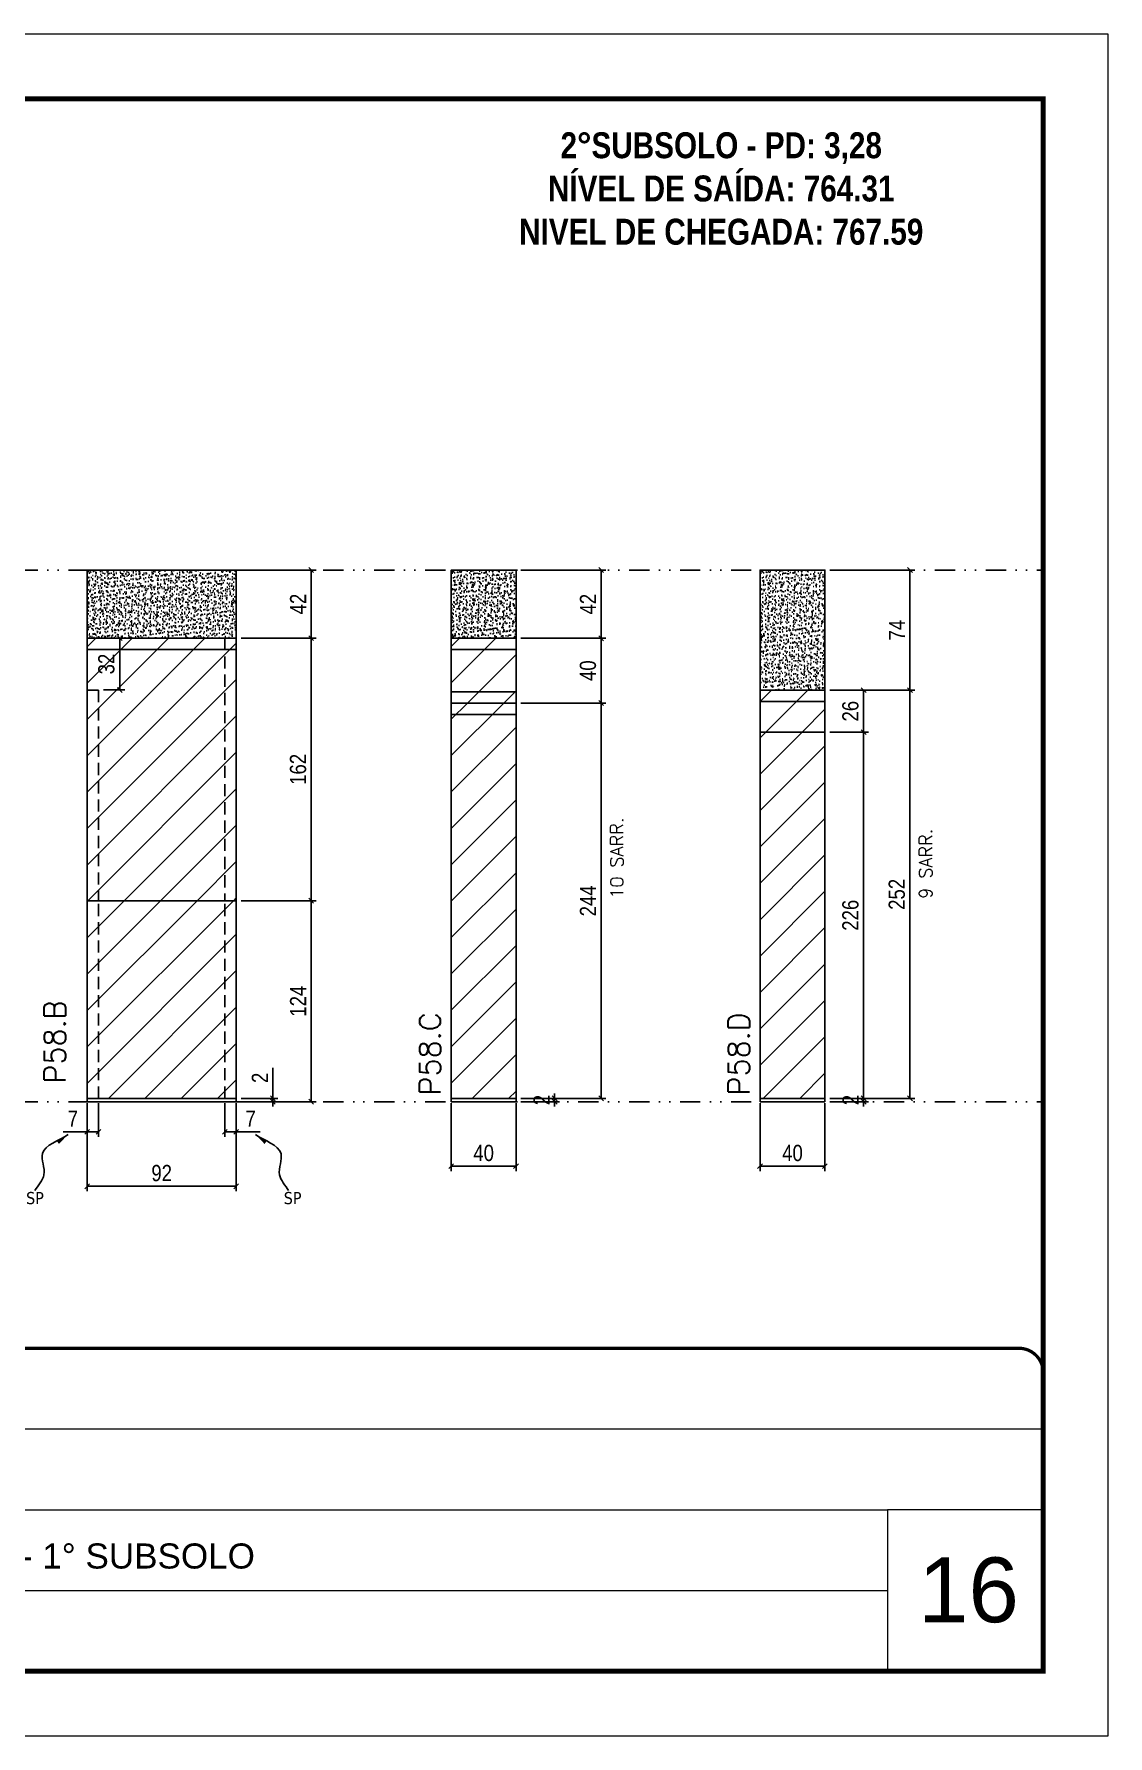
# Model space of a CAD drawing. Extents: x 1945 to 10875, y -3405 to 3369.
# Drawn here: x 7536 to 8199, y -2256 to -1206 of the extents above; entities that cross this region are included whole.
import ezdxf

# ---------------------------------------------------------------- set-up
doc = ezdxf.new("R2010")
doc.units = 0
for name, pattern in [('CONTINUO', [0]), ('DASHED', [0.75, 0.5, -0.25]), ('DIVIDE2', [0.625, 0.25, -0.125, 0, -0.125, 0, -0.125]), ('HIDDEN', [0.375, 0.25, -0.125])]:
    doc.linetypes.add(name, pattern=pattern)
for name, color, linetype, lineweight in [('CARIMBO', 255, 'Continuous', 9), ('Folhas', 255, 'Continuous', 9), ('Hachura', 251, 'Continuous', 9), ('SARRAFO DE PRESSAO', 251, 'DASHED', 9), ('Texto Seção', 7, 'Continuous', 15)]:
    doc.layers.add(name, color=color, linetype=linetype, lineweight=lineweight)
for name, color, linetype in [('COTA', 241, 'Continuous'), ('FUNDOS', 1, 'Continuous'), ('NOMENCLATURA', 7, 'Continuous'), ('Nível', 160, 'Continuous'), ('Painéis', 200, 'Continuous'), ('SARR_2.2x7', 40, 'Continuous'), ('Sarrafo de Pressão', 42, 'HIDDEN'), ('texto', 7, 'Continuous')]:
    doc.layers.add(name, color=color, linetype=linetype)
doc.styles.add('ARIAL', font='arial.ttf')
doc.styles.add('COTA TECNICA', font='techl___.ttf', dxfattribs={"height": 10})
doc.styles.add('COTA TECNICA-50', font='techl___.ttf', dxfattribs={"height": 10})
doc.styles.add('REGUA-120', font='ROMANS.shx', dxfattribs={"height": 15})
doc.styles.add('ROMANC', font='techb___.ttf', dxfattribs={"height": 2.5})
doc.styles.add('ROMANS', font='romans.shx')
doc.styles.get("Standard").update_dxf_attribs({"font": 'arial.ttf'})
doc.dimstyles.new('COTA PAINEL-50', dxfattribs={"dimtxt": 10, "dimasz": 3, "dimexe": 3, "dimexo": 3, "dimgap": 3, "dimtad": 1, "dimdec": 1, "dimzin": 12, "dimdsep": 46, "dimtxsty": 'COTA TECNICA-50', "dimblk1": 'OBLIQUE', "dimblk2": 'OBLIQUE', "dimsah": 1, "dimcen": 0.9, "dimclrd": 4, "dimclre": 4, "dimclrt": 240, "dimadec": 1, "dimazin": 3, "dimtfac": 1, "dimtdec": 1, "dimtmove": 0, "dimatfit": 3, "dimfxl": 1, "dimtolj": 1, "dimtzin": 12, "dimarcsym": 0})
doc.dimstyles.new('PAINEL', dxfattribs={"dimtxt": 10, "dimasz": 3, "dimexe": 3, "dimexo": 3, "dimgap": 3, "dimtad": 1, "dimdec": 1, "dimzin": 12, "dimdsep": 46, "dimtxsty": 'COTA TECNICA', "dimblk1": 'OBLIQUE', "dimblk2": 'OBLIQUE', "dimsah": 1, "dimcen": 0.9, "dimclrd": 4, "dimclre": 4, "dimclrt": 240, "dimadec": 1, "dimazin": 3, "dimtfac": 1, "dimtdec": 1, "dimtmove": 0, "dimatfit": 3, "dimfxl": 1, "dimtolj": 1, "dimtzin": 12, "dimarcsym": 0})
doc.dimstyles.get("Standard").update_dxf_attribs({"dimtxt": 0.18, "dimasz": 0.18, "dimexe": 0.18, "dimexo": 0.0625, "dimgap": 0.09, "dimtad": 0, "dimtih": 1, "dimtoh": 1, "dimdec": 4, "dimzin": 0, "dimdsep": 46, "dimtxsty": 'Standard', "dimcen": 0.09, "dimadec": 0, "dimazin": 0, "dimtfac": 1, "dimtdec": 4, "dimtofl": 0, "dimtmove": 0, "dimatfit": 3, "dimfxl": 1, "dimtolj": 1, "dimtzin": 0, "dimarcsym": 0})
pattern_1 = [(45, (-127075.793, -33000.405), (-11.2253202, 11.2253202), [])]

# ---------------------------------------------------------------- blocks, each defined once
blk = doc.blocks.new('9999999999')
at = {"color": 30, "linetype": 'CONTINUO'}
for p, q in [((98564.6, 34379.6), (99584, 34379.6)), ((98564.6, 34329.8), (99488, 34329.8)), ((99584, 34329.8), (99488, 34329.8)), ((99488, 34329.8), (99488, 34230.2)), ((98564.6, 34280), (99488, 34280))]:
    blk.add_line(p, q, dxfattribs=at)
at = {"color": 30, "linetype": 'CONTINUO', "const_width": 2}
blk.add_lwpolyline([(99584, 34230.2), (99584, 34414.4, 0.414214), (99569, 34429.4), (98229, 34429.4, 0.414214), (98214, 34414.4), (98214, 34245.2, 0.414214), (98229, 34230.2), (99584, 34230.2)], format="xyb", dxfattribs=at)
at = {"layer": 'Folhas'}
blk.add_lwpolyline([(98139, 34190.2), (99624, 34190.2), (99624, 35240.2), (98139, 35240.2)], close=True, dxfattribs=at)
at = {"layer": 'Folhas', "color": 30, "const_width": 3}
blk.add_lwpolyline([(98214, 34230.2), (99584, 34230.2), (99584, 35200.2), (98214, 35200.2)], close=True, dxfattribs=at)
at = {"color": 7, "linetype": 'Continuous', "ltscale": 5, "style": 'ARIAL'}
blk.add_text('TRECHO II - 1° SUBSOLO', height=15.483, dxfattribs=at).set_placement((98837.7, 34293.5))
blk = doc.blocks.new('_Oblique')
at = {"color": 0, "linetype": 'ByBlock', "lineweight": -2}
blk.add_line((-0.5, -0.5), (0.5, 0.5), dxfattribs=at)
blk = doc.blocks.new('*D123')
at = {"layer": 'COTA', "color": 4, "lineweight": -2, "transparency": 16777216}
for p, q in [((8027, -1610.7), (8079.5, -1610.7)), ((8076.5, -1862.6), (8076.5, -1610.7)), ((8027, -1862.6), (8079.5, -1862.6))]:
    blk.add_line(p, q, dxfattribs=at)
at = {"layer": 'Defpoints', "color": 0, "transparency": 16777216}
for p in [(8024, -1610.7), (8076.5, -1610.7), (8024, -1862.6)]:
    blk.add_point(p, dxfattribs=at)
at = {"layer": 'COTA', "color": 4, "lineweight": -2, "transparency": 16777216, "xscale": 3, "yscale": 3, "zscale": 3}
for p, rotation in [((8076.5, -1610.7), 90), ((8076.5, -1862.6), 270)]:
    blk.add_blockref('_Oblique', p, dxfattribs=dict(at, rotation=rotation))
at = {"layer": 'COTA', "color": 240, "transparency": 16777216, "insert": (8068.4, -1736.7), "char_height": 10, "attachment_point": 5, "rotation": 90, "style": 'COTA TECNICA'}
blk.add_mtext('\\A1;252', dxfattribs=at)
blk = doc.blocks.new('*D124')
at = {"layer": 'COTA', "color": 4, "lineweight": -2, "transparency": 16777216}
for p, q in [((7984, -1865.6), (7984, -1907.4)), ((8024, -1865.6), (8024, -1907.4)), ((7984, -1904.4), (8024, -1904.4))]:
    blk.add_line(p, q, dxfattribs=at)
at = {"layer": 'Defpoints', "color": 0, "transparency": 16777216}
for p in [(7984, -1862.6), (8024, -1862.6), (8024, -1904.4)]:
    blk.add_point(p, dxfattribs=at)
at = {"layer": 'COTA', "color": 4, "lineweight": -2, "transparency": 16777216, "xscale": 3, "yscale": 3, "zscale": 3, "rotation": 180}
blk.add_blockref('_Oblique', (7984, -1904.4), dxfattribs=at)
at = {"layer": 'COTA', "color": 4, "lineweight": -2, "transparency": 16777216, "xscale": 3, "yscale": 3, "zscale": 3}
blk.add_blockref('_Oblique', (8024, -1904.4), dxfattribs=at)
at = {"layer": 'COTA', "color": 240, "transparency": 16777216, "insert": (8004, -1896.3), "char_height": 10, "attachment_point": 5, "style": 'COTA TECNICA'}
blk.add_mtext('\\A1;40', dxfattribs=at)
blk = doc.blocks.new('*D125')
at = {"layer": 'COTA', "color": 4, "linetype": 'ByBlock', "lineweight": -2, "transparency": 16777216}
for p, q in [((8027, -1536.6), (8079.5, -1536.6)), ((8076.5, -1610.7), (8076.5, -1536.6)), ((8027, -1610.7), (8079.5, -1610.7))]:
    blk.add_line(p, q, dxfattribs=at)
at = {"layer": 'Defpoints', "color": 0, "linetype": 'ByBlock', "transparency": 16777216}
for p in [(8024, -1536.6), (8076.5, -1536.6), (8024, -1610.7)]:
    blk.add_point(p, dxfattribs=at)
at = {"layer": 'COTA', "color": 4, "linetype": 'ByBlock', "lineweight": -2, "transparency": 16777216, "xscale": 3, "yscale": 3, "zscale": 3}
for p, rotation in [((8076.5, -1536.6), 90), ((8076.5, -1610.7), 270)]:
    blk.add_blockref('_Oblique', p, dxfattribs=dict(at, rotation=rotation))
at = {"layer": 'COTA', "color": 240, "linetype": 'ByBlock', "transparency": 16777216, "insert": (8068.5, -1573.7), "char_height": 10, "attachment_point": 5, "rotation": 90, "style": 'COTA TECNICA'}
blk.add_mtext('\\A1;74', dxfattribs=at)
blk = doc.blocks.new('*D126')
at = {"layer": 'COTA', "color": 4, "lineweight": -2, "transparency": 16777216}
for p, q in [((8027, -1862.6), (8050.9, -1862.6)), ((8027, -1864.6), (8050.9, -1864.6)), ((8047.9, -1862.6), (8047.9, -1859.6)), ((8047.9, -1864.6), (8047.9, -1862.6)), ((8047.9, -1864.6), (8047.9, -1867.6))]:
    blk.add_line(p, q, dxfattribs=at)
at = {"layer": 'Defpoints', "color": 0, "transparency": 16777216}
for p in [(8024, -1862.6), (8024, -1864.6), (8047.9, -1862.6)]:
    blk.add_point(p, dxfattribs=at)
at = {"layer": 'COTA', "color": 4, "lineweight": -2, "transparency": 16777216, "xscale": 3, "yscale": 3, "zscale": 3}
for p, rotation in [((8047.9, -1862.6), 270), ((8047.9, -1864.6), 90)]:
    blk.add_blockref('_Oblique', p, dxfattribs=dict(at, rotation=rotation))
at = {"layer": 'COTA', "color": 240, "transparency": 16777216, "insert": (8039.9, -1863.6), "char_height": 10, "attachment_point": 5, "rotation": 90, "style": 'COTA TECNICA-50'}
blk.add_mtext('\\A1;2', dxfattribs=at)
blk = doc.blocks.new('*D392')
at = {"layer": 'COTA', "color": 4, "linetype": 'ByBlock', "lineweight": -2, "transparency": 16777216}
for p, q in [((8027, -1636.6), (8050.9, -1636.6)), ((8047.9, -1862.6), (8047.9, -1636.6)), ((8027, -1862.6), (8050.9, -1862.6))]:
    blk.add_line(p, q, dxfattribs=at)
at = {"layer": 'Defpoints', "color": 0, "linetype": 'ByBlock', "transparency": 16777216}
for p in [(8024, -1636.6), (8047.9, -1636.6), (8024, -1862.6)]:
    blk.add_point(p, dxfattribs=at)
at = {"layer": 'COTA', "color": 4, "linetype": 'ByBlock', "lineweight": -2, "transparency": 16777216, "xscale": 3, "yscale": 3, "zscale": 3}
for p, rotation in [((8047.9, -1636.6), 90), ((8047.9, -1862.6), 270)]:
    blk.add_blockref('_Oblique', p, dxfattribs=dict(at, rotation=rotation))
at = {"layer": 'COTA', "color": 240, "linetype": 'ByBlock', "transparency": 16777216, "insert": (8039.8, -1749.6), "char_height": 10, "attachment_point": 5, "rotation": 90, "style": 'COTA TECNICA'}
blk.add_mtext('\\A1;226', dxfattribs=at)
blk = doc.blocks.new('*D393')
at = {"layer": 'COTA', "color": 4, "linetype": 'ByBlock', "lineweight": -2, "transparency": 16777216}
for p, q in [((8027, -1610.7), (8050.9, -1610.7)), ((8047.9, -1636.6), (8047.9, -1610.7)), ((8027, -1636.6), (8050.9, -1636.6))]:
    blk.add_line(p, q, dxfattribs=at)
at = {"layer": 'Defpoints', "color": 0, "linetype": 'ByBlock', "transparency": 16777216}
for p in [(8024, -1610.7), (8047.9, -1610.7), (8024, -1636.6)]:
    blk.add_point(p, dxfattribs=at)
at = {"layer": 'COTA', "color": 4, "linetype": 'ByBlock', "lineweight": -2, "transparency": 16777216, "xscale": 3, "yscale": 3, "zscale": 3}
for p, rotation in [((8047.9, -1610.7), 90), ((8047.9, -1636.6), 270)]:
    blk.add_blockref('_Oblique', p, dxfattribs=dict(at, rotation=rotation))
at = {"layer": 'COTA', "color": 240, "linetype": 'ByBlock', "transparency": 16777216, "insert": (8039.8, -1623.7), "char_height": 10, "attachment_point": 5, "rotation": 90, "style": 'COTA TECNICA'}
blk.add_mtext('\\A1;26', dxfattribs=at)
blk = doc.blocks.new('*D136')
at = {"layer": 'COTA', "color": 4, "lineweight": -2, "transparency": 16777216}
for p, q in [((7836.4, -1618.7), (7888.9, -1618.7)), ((7885.9, -1862.6), (7885.9, -1618.7)), ((7836.4, -1862.6), (7888.9, -1862.6))]:
    blk.add_line(p, q, dxfattribs=at)
at = {"layer": 'Defpoints', "color": 0, "transparency": 16777216}
for p in [(7833.4, -1618.7), (7885.9, -1618.7), (7833.4, -1862.6)]:
    blk.add_point(p, dxfattribs=at)
at = {"layer": 'COTA', "color": 4, "lineweight": -2, "transparency": 16777216, "xscale": 3, "yscale": 3, "zscale": 3}
for p, rotation in [((7885.9, -1618.7), 90), ((7885.9, -1862.6), 270)]:
    blk.add_blockref('_Oblique', p, dxfattribs=dict(at, rotation=rotation))
at = {"layer": 'COTA', "color": 240, "transparency": 16777216, "insert": (7877.8, -1740.7), "char_height": 10, "attachment_point": 5, "rotation": 90, "style": 'COTA TECNICA'}
blk.add_mtext('\\A1;244', dxfattribs=at)
blk = doc.blocks.new('*D137')
at = {"layer": 'COTA', "color": 4, "lineweight": -2, "transparency": 16777216}
for p, q in [((7836.4, -1536.6), (7888.9, -1536.6)), ((7885.9, -1578.7), (7885.9, -1536.6)), ((7836.4, -1578.7), (7888.9, -1578.7))]:
    blk.add_line(p, q, dxfattribs=at)
at = {"layer": 'Defpoints', "color": 0, "transparency": 16777216}
for p in [(7833.4, -1536.6), (7885.9, -1536.6), (7833.4, -1578.7)]:
    blk.add_point(p, dxfattribs=at)
at = {"layer": 'COTA', "color": 4, "lineweight": -2, "transparency": 16777216, "xscale": 3, "yscale": 3, "zscale": 3}
for p, rotation in [((7885.9, -1536.6), 90), ((7885.9, -1578.7), 270)]:
    blk.add_blockref('_Oblique', p, dxfattribs=dict(at, rotation=rotation))
at = {"layer": 'COTA', "color": 240, "transparency": 16777216, "insert": (7877.8, -1557.7), "char_height": 10, "attachment_point": 5, "rotation": 90, "style": 'COTA TECNICA'}
blk.add_mtext('\\A1;42', dxfattribs=at)
blk = doc.blocks.new('*D138')
at = {"layer": 'COTA', "color": 4, "lineweight": -2, "transparency": 16777216}
for p, q in [((7793.4, -1865.6), (7793.4, -1907.4)), ((7833.4, -1865.6), (7833.4, -1907.4)), ((7793.4, -1904.4), (7833.4, -1904.4))]:
    blk.add_line(p, q, dxfattribs=at)
at = {"layer": 'Defpoints', "color": 0, "transparency": 16777216}
for p in [(7793.4, -1862.6), (7833.4, -1862.6), (7833.4, -1904.4)]:
    blk.add_point(p, dxfattribs=at)
at = {"layer": 'COTA', "color": 4, "lineweight": -2, "transparency": 16777216, "xscale": 3, "yscale": 3, "zscale": 3, "rotation": 180}
blk.add_blockref('_Oblique', (7793.4, -1904.4), dxfattribs=at)
at = {"layer": 'COTA', "color": 4, "lineweight": -2, "transparency": 16777216, "xscale": 3, "yscale": 3, "zscale": 3}
blk.add_blockref('_Oblique', (7833.4, -1904.4), dxfattribs=at)
at = {"layer": 'COTA', "color": 240, "transparency": 16777216, "insert": (7813.4, -1896.3), "char_height": 10, "attachment_point": 5, "style": 'COTA TECNICA'}
blk.add_mtext('\\A1;40', dxfattribs=at)
blk = doc.blocks.new('*D394')
at = {"layer": 'COTA', "color": 4, "linetype": 'ByBlock', "lineweight": -2, "transparency": 16777216}
for p, q in [((7836.4, -1578.7), (7888.9, -1578.7)), ((7885.9, -1618.7), (7885.9, -1578.7)), ((7836.4, -1618.7), (7888.9, -1618.7))]:
    blk.add_line(p, q, dxfattribs=at)
at = {"layer": 'Defpoints', "color": 0, "linetype": 'ByBlock', "transparency": 16777216}
for p in [(7833.4, -1578.7), (7885.9, -1578.7), (7833.4, -1618.7)]:
    blk.add_point(p, dxfattribs=at)
at = {"layer": 'COTA', "color": 4, "linetype": 'ByBlock', "lineweight": -2, "transparency": 16777216, "xscale": 3, "yscale": 3, "zscale": 3}
for p, rotation in [((7885.9, -1578.7), 90), ((7885.9, -1618.7), 270)]:
    blk.add_blockref('_Oblique', p, dxfattribs=dict(at, rotation=rotation))
at = {"layer": 'COTA', "color": 240, "linetype": 'ByBlock', "transparency": 16777216, "insert": (7877.8, -1598.7), "char_height": 10, "attachment_point": 5, "rotation": 90, "style": 'COTA TECNICA'}
blk.add_mtext('\\A1;40', dxfattribs=at)
blk = doc.blocks.new('*D139')
at = {"layer": 'COTA', "color": 4, "lineweight": -2, "transparency": 16777216}
for p, q in [((7836.4, -1862.6), (7860.2, -1862.6)), ((7836.4, -1864.6), (7860.2, -1864.6)), ((7857.2, -1862.6), (7857.2, -1859.6)), ((7857.2, -1864.6), (7857.2, -1862.6)), ((7857.2, -1864.6), (7857.2, -1867.6))]:
    blk.add_line(p, q, dxfattribs=at)
at = {"layer": 'Defpoints', "color": 0, "transparency": 16777216}
for p in [(7833.4, -1862.6), (7833.4, -1864.6), (7857.2, -1862.6)]:
    blk.add_point(p, dxfattribs=at)
at = {"layer": 'COTA', "color": 4, "lineweight": -2, "transparency": 16777216, "xscale": 3, "yscale": 3, "zscale": 3}
for p, rotation in [((7857.2, -1862.6), 270), ((7857.2, -1864.6), 90)]:
    blk.add_blockref('_Oblique', p, dxfattribs=dict(at, rotation=rotation))
at = {"layer": 'COTA', "color": 240, "transparency": 16777216, "insert": (7849.2, -1863.6), "char_height": 10, "attachment_point": 5, "rotation": 90, "style": 'COTA TECNICA-50'}
blk.add_mtext('\\A1;2', dxfattribs=at)
blk = doc.blocks.new('*D41')
at = {"layer": 'COTA', "color": 4, "lineweight": -2, "transparency": 16777216}
for p, q in [((7568.7, -1865.6), (7568.7, -1919.8)), ((7660.7, -1865.6), (7660.7, -1919.8)), ((7568.7, -1916.8), (7660.7, -1916.8))]:
    blk.add_line(p, q, dxfattribs=at)
at = {"layer": 'Defpoints', "color": 0, "transparency": 16777216}
for p in [(7568.7, -1862.6), (7660.7, -1862.6), (7660.7, -1916.8)]:
    blk.add_point(p, dxfattribs=at)
at = {"layer": 'COTA', "color": 4, "lineweight": -2, "transparency": 16777216, "xscale": 3, "yscale": 3, "zscale": 3, "rotation": 180}
blk.add_blockref('_Oblique', (7568.7, -1916.8), dxfattribs=at)
at = {"layer": 'COTA', "color": 4, "lineweight": -2, "transparency": 16777216, "xscale": 3, "yscale": 3, "zscale": 3}
blk.add_blockref('_Oblique', (7660.7, -1916.8), dxfattribs=at)
at = {"layer": 'COTA', "color": 240, "transparency": 16777216, "insert": (7614.7, -1908.7), "char_height": 10, "attachment_point": 5, "style": 'COTA TECNICA'}
blk.add_mtext('\\A1;92', dxfattribs=at)
blk = doc.blocks.new('*D42')
at = {"layer": 'COTA', "color": 4, "lineweight": -2, "transparency": 16777216}
for p, q in [((7663.7, -1536.6), (7710, -1536.6)), ((7707, -1578.6), (7707, -1536.6)), ((7663.7, -1578.6), (7710, -1578.6))]:
    blk.add_line(p, q, dxfattribs=at)
at = {"layer": 'Defpoints', "color": 0, "transparency": 16777216}
for p in [(7660.7, -1536.6), (7707, -1536.6), (7660.7, -1578.6)]:
    blk.add_point(p, dxfattribs=at)
at = {"layer": 'COTA', "color": 4, "lineweight": -2, "transparency": 16777216, "xscale": 3, "yscale": 3, "zscale": 3}
for p, rotation in [((7707, -1536.6), 90), ((7707, -1578.6), 270)]:
    blk.add_blockref('_Oblique', p, dxfattribs=dict(at, rotation=rotation))
at = {"layer": 'COTA', "color": 240, "transparency": 16777216, "insert": (7698.9, -1557.6), "char_height": 10, "attachment_point": 5, "rotation": 90, "style": 'COTA TECNICA'}
blk.add_mtext('\\A1;42', dxfattribs=at)
blk = doc.blocks.new('*D43')
at = {"layer": 'COTA', "color": 4, "lineweight": -2, "transparency": 16777216}
for p, q in [((7663.7, -1740.6), (7710, -1740.6)), ((7707, -1864.6), (7707, -1740.6)), ((7663.7, -1864.6), (7710, -1864.6))]:
    blk.add_line(p, q, dxfattribs=at)
at = {"layer": 'Defpoints', "color": 0, "transparency": 16777216}
for p in [(7660.7, -1740.6), (7707, -1740.6), (7660.7, -1864.6)]:
    blk.add_point(p, dxfattribs=at)
at = {"layer": 'COTA', "color": 4, "lineweight": -2, "transparency": 16777216, "xscale": 3, "yscale": 3, "zscale": 3}
for p, rotation in [((7707, -1740.6), 90), ((7707, -1864.6), 270)]:
    blk.add_blockref('_Oblique', p, dxfattribs=dict(at, rotation=rotation))
at = {"layer": 'COTA', "color": 240, "transparency": 16777216, "insert": (7698.9, -1802.6), "char_height": 10, "attachment_point": 5, "rotation": 90, "style": 'COTA TECNICA-50'}
blk.add_mtext('\\A1;124', dxfattribs=at)
blk = doc.blocks.new('*D44')
at = {"layer": 'COTA', "color": 4, "lineweight": -2, "transparency": 16777216}
for p, q in [((7683.3, -1862.6), (7683.3, -1843.8)), ((7663.7, -1862.6), (7686.3, -1862.6)), ((7663.7, -1864.6), (7686.3, -1864.6)), ((7683.3, -1864.6), (7683.3, -1862.6)), ((7683.3, -1864.6), (7683.3, -1867.6))]:
    blk.add_line(p, q, dxfattribs=at)
at = {"layer": 'Defpoints', "color": 0, "transparency": 16777216}
for p in [(7660.7, -1862.6), (7660.7, -1864.6), (7683.3, -1864.6)]:
    blk.add_point(p, dxfattribs=at)
at = {"layer": 'COTA', "color": 4, "lineweight": -2, "transparency": 16777216, "xscale": 3, "yscale": 3, "zscale": 3}
for p, rotation in [((7683.3, -1862.6), 270), ((7683.3, -1864.6), 90)]:
    blk.add_blockref('_Oblique', p, dxfattribs=dict(at, rotation=rotation))
at = {"layer": 'COTA', "color": 240, "transparency": 16777216, "insert": (7675.3, -1849.9), "char_height": 10, "attachment_point": 5, "rotation": 90, "style": 'COTA TECNICA-50'}
blk.add_mtext('\\A1;2', dxfattribs=at)
blk = doc.blocks.new('*D45')
at = {"layer": 'COTA', "color": 4, "lineweight": -2, "transparency": 16777216}
for p, q in [((7568.7, -1867.6), (7568.7, -1886.2)), ((7575.7, -1865.6), (7575.7, -1886.2)), ((7568.7, -1883.2), (7554, -1883.2)), ((7575.7, -1883.2), (7568.7, -1883.2))]:
    blk.add_line(p, q, dxfattribs=at)
at = {"layer": 'Defpoints', "color": 0, "transparency": 16777216}
for p in [(7568.7, -1864.6), (7575.7, -1862.6), (7568.7, -1883.2)]:
    blk.add_point(p, dxfattribs=at)
at = {"layer": 'COTA', "color": 4, "lineweight": -2, "transparency": 16777216, "xscale": 3, "yscale": 3, "zscale": 3, "rotation": 180}
blk.add_blockref('_Oblique', (7568.7, -1883.2), dxfattribs=at)
at = {"layer": 'COTA', "color": 4, "lineweight": -2, "transparency": 16777216, "xscale": 3, "yscale": 3, "zscale": 3}
blk.add_blockref('_Oblique', (7575.7, -1883.2), dxfattribs=at)
at = {"layer": 'COTA', "color": 240, "transparency": 16777216, "insert": (7559.9, -1875.1), "char_height": 10, "attachment_point": 5, "style": 'COTA TECNICA-50'}
blk.add_mtext('\\A1;7', dxfattribs=at)
blk = doc.blocks.new('*D46')
at = {"layer": 'COTA', "color": 4, "lineweight": -2, "transparency": 16777216}
for p, q in [((7653.7, -1865.6), (7653.7, -1886.2)), ((7660.7, -1867.6), (7660.7, -1886.2)), ((7653.7, -1883.2), (7660.7, -1883.2)), ((7660.7, -1883.2), (7675.5, -1883.2))]:
    blk.add_line(p, q, dxfattribs=at)
at = {"layer": 'Defpoints', "color": 0, "transparency": 16777216}
for p in [(7653.7, -1862.6), (7660.7, -1864.6), (7660.7, -1883.2)]:
    blk.add_point(p, dxfattribs=at)
at = {"layer": 'COTA', "color": 4, "lineweight": -2, "transparency": 16777216, "xscale": 3, "yscale": 3, "zscale": 3, "rotation": 180}
blk.add_blockref('_Oblique', (7653.7, -1883.2), dxfattribs=at)
at = {"layer": 'COTA', "color": 4, "lineweight": -2, "transparency": 16777216, "xscale": 3, "yscale": 3, "zscale": 3}
blk.add_blockref('_Oblique', (7660.7, -1883.2), dxfattribs=at)
at = {"layer": 'COTA', "color": 240, "transparency": 16777216, "insert": (7669.6, -1875.1), "char_height": 10, "attachment_point": 5, "style": 'COTA TECNICA-50'}
blk.add_mtext('\\A1;7', dxfattribs=at)
blk = doc.blocks.new('*D376')
at = {"layer": 'Defpoints', "color": 0, "linetype": 'ByBlock', "transparency": 16777216}
for p in [(7660.7, -1578.6), (7707, -1578.6), (7660.7, -1740.6)]:
    blk.add_point(p, dxfattribs=at)
at = {"layer": 'FUNDOS', "color": 4, "linetype": 'ByBlock', "lineweight": -2, "transparency": 16777216}
for p, q in [((7663.7, -1578.6), (7710, -1578.6)), ((7707, -1740.6), (7707, -1578.6)), ((7663.7, -1740.6), (7710, -1740.6))]:
    blk.add_line(p, q, dxfattribs=at)
at = {"layer": 'FUNDOS', "color": 4, "linetype": 'ByBlock', "lineweight": -2, "transparency": 16777216, "xscale": 3, "yscale": 3, "zscale": 3}
for p, rotation in [((7707, -1578.6), 90), ((7707, -1740.6), 270)]:
    blk.add_blockref('_Oblique', p, dxfattribs=dict(at, rotation=rotation))
at = {"layer": 'FUNDOS', "color": 240, "linetype": 'ByBlock', "transparency": 16777216, "insert": (7698.9, -1659.6), "char_height": 10, "attachment_point": 5, "rotation": 90, "style": 'COTA TECNICA'}
blk.add_mtext('\\A1;162', dxfattribs=at)
blk = doc.blocks.new('*D377')
at = {"layer": 'Defpoints', "color": 0, "linetype": 'ByBlock', "transparency": 16777216}
for p in [(7575.7, -1578.6), (7588.9, -1578.6), (7575.7, -1610.6)]:
    blk.add_point(p, dxfattribs=at)
at = {"layer": 'FUNDOS', "color": 4, "linetype": 'ByBlock', "lineweight": -2, "transparency": 16777216}
for p, q in [((7578.7, -1578.6), (7591.9, -1578.6)), ((7588.9, -1610.6), (7588.9, -1578.6)), ((7578.7, -1610.6), (7591.9, -1610.6))]:
    blk.add_line(p, q, dxfattribs=at)
at = {"layer": 'FUNDOS', "color": 4, "linetype": 'ByBlock', "lineweight": -2, "transparency": 16777216, "xscale": 3, "yscale": 3, "zscale": 3}
for p, rotation in [((7588.9, -1578.6), 90), ((7588.9, -1610.6), 270)]:
    blk.add_blockref('_Oblique', p, dxfattribs=dict(at, rotation=rotation))
at = {"layer": 'FUNDOS', "color": 240, "linetype": 'ByBlock', "transparency": 16777216, "insert": (7580.6, -1594.6), "char_height": 10, "attachment_point": 5, "rotation": 90, "style": 'COTA TECNICA'}
blk.add_mtext('\\A1;32', dxfattribs=at)

msp = doc.modelspace()

# ---------------------------------------------------------------- hatches: boundary and pattern name
at = {"layer": 'COTA', "linetype": 'ByBlock'}
h = msp.add_hatch(dxfattribs=at)
h.set_pattern_fill('AR-CONC', color=256, scale=0.03)
h.set_pattern_definition([(50, (-123534.3376, -28425.905), (5.46554007, -0.47817257), [0.5715, -6.2865]), (355, (-123534.3376, -28425.905), (-1.05730264, 5.73170536), [0.4572, -5.02921753]), (100.4514447, (-123533.882, -28425.945), (4.40823741, 5.25353256), [0.48570026, -5.34270734]), (46.1842, (-123534.3376, -28424.381), (8.13237123, -1.26126984), [0.85725, -9.42975]), (96.6355576, (-123533.66, -28424.486), (7.122124, 7.42278374), [0.7285507, -8.01406824]), (351.184151, (-123534.3376, -28424.381), (7.122124, 7.42278374), [0.685799, -7.54379196]), (21, (-123533.5756, -28424.762), (4.54843174, -3.06795595), [0.5715, -6.2865]), (326, (-123533.5756, -28424.762), (1.85406085, 5.52563898), [0.4572, -5.0292]), (71.451445, (-123533.1965, -28425.0176), (6.40249258, 2.45768307), [0.48570026, -5.34269813]), (37.5, (-123534.3376, -28425.905), (0.092658098, 2.536651166), [0, -4.96824, 0, -5.1054, 0, -5.04825]), (7.5, (-123534.3376, -28425.905), (2.004589875, 3.005417245), [0, -2.91084, 0, -4.85394, 0, -1.92405]), (327.5, (-123536.0368, -28425.905), (4.067717855, -0.17186232), [0, -1.905, 0, -5.9436, 0, -7.8867]), (317.5, (-123536.7988, -28425.905), (4.44387544, 0.76279473), [0, -2.4765, 0, -3.94716, 0, -5.6007])])
h.paths.add_polyline_path([(7568.75, -1578.64), (7660.75, -1578.64), (7660.75, -1536.64), (7568.75, -1536.64)])
h = msp.add_hatch(dxfattribs=at)
h.set_pattern_fill('AR-CONC', color=256, scale=0.03)
h.set_pattern_definition([(50, (-123820.5986, -28391.905), (5.46554007, -0.47817257), [0.5715, -6.2865]), (355, (-123820.5986, -28391.905), (-1.05730264, 5.73170536), [0.4572, -5.02921753]), (100.4514447, (-123820.143, -28391.945), (4.40823741, 5.25353256), [0.48570026, -5.34270734]), (46.1842, (-123820.5986, -28390.381), (8.13237123, -1.26126984), [0.85725, -9.42975]), (96.6355576, (-123819.921, -28390.486), (7.122124, 7.42278374), [0.7285507, -8.01406824]), (351.184151, (-123820.5986, -28390.381), (7.122124, 7.42278374), [0.685799, -7.54379196]), (21, (-123819.8366, -28390.762), (4.54843174, -3.06795595), [0.5715, -6.2865]), (326, (-123819.8366, -28390.762), (1.85406085, 5.52563898), [0.4572, -5.0292]), (71.451445, (-123819.4575, -28391.0176), (6.40249258, 2.45768307), [0.48570026, -5.34269813]), (37.5, (-123820.5986, -28391.905), (0.092658098, 2.536651166), [0, -4.96824, 0, -5.1054, 0, -5.04825]), (7.5, (-123820.5986, -28391.905), (2.004589875, 3.005417245), [0, -2.91084, 0, -4.85394, 0, -1.92405]), (327.5, (-123822.2978, -28391.905), (4.067717855, -0.17186232), [0, -1.905, 0, -5.9436, 0, -7.8867]), (317.5, (-123823.06, -28391.905), (4.44387544, 0.76279473), [0, -2.4765, 0, -3.94716, 0, -5.6007])])
h.paths.add_polyline_path([(7793.43, -1578.64), (7833.43, -1578.64), (7833.43, -1536.64), (7793.43, -1536.64)])
h = msp.add_hatch(dxfattribs=at)
h.set_pattern_fill('AR-CONC', color=256, scale=0.03)
h.set_pattern_definition([(50, (-123629.9897, -28391.905), (5.46554007, -0.47817257), [0.5715, -6.2865]), (355, (-123629.99, -28391.905), (-1.05730264, 5.73170536), [0.4572, -5.02921753]), (100.4514447, (-123629.5343, -28391.945), (4.40823741, 5.25353256), [0.48570026, -5.34270734]), (46.1842, (-123629.99, -28390.381), (8.13237123, -1.26126984), [0.85725, -9.42975]), (96.6355576, (-123629.312, -28390.486), (7.122124, 7.42278374), [0.7285507, -8.01406824]), (351.184151, (-123629.99, -28390.381), (7.122124, 7.42278374), [0.685799, -7.54379196]), (21, (-123629.2277, -28390.762), (4.54843174, -3.06795595), [0.5715, -6.2865]), (326, (-123629.228, -28390.762), (1.85406085, 5.52563898), [0.4572, -5.0292]), (71.451445, (-123628.8487, -28391.0176), (6.40249258, 2.45768307), [0.48570026, -5.34269813]), (37.5, (-123629.9897, -28391.905), (0.092658098, 2.536651166), [0, -4.96824, 0, -5.1054, 0, -5.04825]), (7.5, (-123629.9897, -28391.905), (2.004589875, 3.005417245), [0, -2.91084, 0, -4.85394, 0, -1.92405]), (327.5, (-123631.689, -28391.905), (4.067717855, -0.17186232), [0, -1.905, 0, -5.9436, 0, -7.8867]), (317.5, (-123632.451, -28391.905), (4.44387544, 0.76279473), [0, -2.4765, 0, -3.94716, 0, -5.6007])])
h.paths.add_polyline_path([(7984.04, -1610.66), (8024.04, -1610.66), (8024.04, -1536.64), (7984.04, -1536.64)])
at = {"layer": 'Hachura', "linetype": 'ByBlock'}
h = msp.add_hatch(dxfattribs=at)
h.set_pattern_fill('ANSI31', color=256, scale=5)
h.set_pattern_definition(pattern_1)
h.paths.add_polyline_path([(7660.75, -1578.64), (7568.75, -1578.64), (7568.75, -1740.64), (7660.75, -1740.64)])
h = msp.add_hatch(dxfattribs=at)
h.set_pattern_fill('ANSI31', color=256, scale=5)
h.set_pattern_definition(pattern_1)
h.paths.add_polyline_path([(7833.43, -1578.66), (7793.43, -1578.66), (7793.43, -1618.66), (7833.43, -1618.66)])
h = msp.add_hatch(dxfattribs=at)
h.set_pattern_fill('ANSI31', color=256, scale=5)
h.set_pattern_definition(pattern_1)
h.paths.add_polyline_path([(8024.04, -1610.66), (7984.04, -1610.66), (7984.04, -1636.64), (8024.04, -1636.64)])
h = msp.add_hatch(dxfattribs=at)
h.set_pattern_fill('ANSI31', color=256, scale=5)
h.set_pattern_definition(pattern_1)
h.paths.add_polyline_path([(7833.43, -1618.66), (7793.43, -1618.66), (7793.43, -1862.64), (7833.43, -1862.64)])
h = msp.add_hatch(dxfattribs=at)
h.set_pattern_fill('ANSI31', color=256, scale=5)
h.set_pattern_definition(pattern_1)
h.paths.add_polyline_path([(8024.04, -1636.64), (7984.04, -1636.64), (7984.04, -1862.64), (8024.04, -1862.64)])
h = msp.add_hatch(dxfattribs=at)
h.set_pattern_fill('ANSI31', color=256, scale=5)
h.set_pattern_definition(pattern_1)
h.paths.add_polyline_path([(7660.75, -1740.64), (7568.75, -1740.64), (7568.75, -1862.64), (7660.75, -1862.64)])

# ---------------------------------------------------------------- linework, layer by layer
at = {"layer": 'COTA', "linetype": 'ByBlock'}
for points in [[(7568.75, -1578.64), (7660.75, -1578.64), (7660.75, -1536.64), (7568.75, -1536.64)], [(7793.43, -1578.66), (7833.43, -1578.66), (7833.43, -1536.64), (7793.43, -1536.64)], [(7984.04, -1610.66), (8024.04, -1610.66), (8024.04, -1536.64), (7984.04, -1536.64)]]:
    msp.add_lwpolyline(points, close=True, dxfattribs=at)
at = {"layer": 'Nível', "color": 4, "linetype": 'DIVIDE2', "ltscale": 50}
for p, q in [((7148.36, -1536.64), (8158.71, -1536.64)), ((7148.36, -1864.64), (8158.71, -1864.64))]:
    msp.add_line(p, q, dxfattribs=at)
at = {"layer": 'Painéis'}
for p, q in [((7984.04, -1636.64), (8024.04, -1636.64)), ((7793.43, -1862.64), (7833.43, -1862.64)), ((7793.43, -1864.64), (7793.43, -1862.64)), ((7833.43, -1864.64), (7793.43, -1864.64)), ((7833.43, -1862.64), (7833.43, -1864.64)), ((7984.04, -1862.64), (8024.04, -1862.64)), ((7984.04, -1864.64), (7984.04, -1862.64)), ((8024.04, -1864.64), (7984.04, -1864.64)), ((8024.04, -1862.64), (8024.04, -1864.64))]:
    msp.add_line(p, q, dxfattribs=at)
for points in [[(7568.75, -1740.64), (7660.75, -1740.64), (7660.75, -1578.64), (7568.75, -1578.64)], [(7793.43, -1618.66), (7833.43, -1618.66), (7833.43, -1578.66), (7793.43, -1578.66)], [(7984.04, -1862.64), (8024.04, -1862.64), (8024.04, -1610.66), (7984.04, -1610.66)], [(7793.43, -1862.64), (7833.43, -1862.64), (7833.43, -1618.66), (7793.43, -1618.66)], [(7568.75, -1862.64), (7660.75, -1862.64), (7660.75, -1740.64), (7568.75, -1740.64)], [(7568.75, -1862.64), (7660.75, -1862.64), (7660.75, -1864.64), (7568.75, -1864.64)]]:
    msp.add_lwpolyline(points, close=True, dxfattribs=at)
at = {"layer": 'SARR_2.2x7'}
for p, q in [((7660.75, -1585.64), (7568.75, -1585.64)), ((7793.43, -1585.66), (7833.43, -1585.66)), ((7793.43, -1611.66), (7833.43, -1611.66)), ((7793.43, -1625.66), (7833.43, -1625.66)), ((7984.04, -1617.66), (8024.04, -1617.66))]:
    msp.add_line(p, q, dxfattribs=at)
at = {"layer": 'Sarrafo de Pressão', "ltscale": 30}
for p, q in [((7653.75, -1578.64), (7653.75, -1740.64)), ((7575.75, -1610.64), (7568.75, -1610.64)), ((7575.75, -1610.64), (7575.75, -1740.64)), ((7575.75, -1862.64), (7575.75, -1740.64)), ((7653.75, -1862.64), (7653.75, -1740.64))]:
    msp.add_line(p, q, dxfattribs=at)

# ---------------------------------------------------------------- block references
at = {"layer": 'SARRAFO DE PRESSAO', "color": 6, "linetype": 'ByBlock'}
msp.add_blockref('9999999999', (-91425.27, -36446.13), dxfattribs=at)

# ---------------------------------------------------------------- texts
at = {"layer": 'CARIMBO', "style": 'ARIAL'}
msp.add_text('16', height=40, dxfattribs=at).set_placement((8081.57, -2185.78))
at = {"layer": 'NOMENCLATURA', "color": 2, "insert": (7960.03, -1239.86), "char_height": 16, "attachment_point": 2, "style": 'ROMANC'}
msp.add_mtext_dynamic_manual_height_columns('\\P2°SUBSOLO - PD: 3,28\\PNÍVEL DE SAÍDA: 764.31\\PNIVEL DE CHEGADA: 767.59', width=300.2766, gutter_width=1, heights=[0], dxfattribs=at)
at = {"layer": 'texto', "color": 0, "char_height": 7.5, "attachment_point": 5}
for insert in [(7536.5, -1924.13), (7695.52, -1924.13)]:
    msp.add_mtext('{\\fTahoma|b0|i0|c0|p34;\\C4;SP}', dxfattribs=dict(at, insert=insert))
at = {"layer": 'Texto Seção', "linetype": 'Continuous', "style": 'ROMANS'}
for s, p in [('10 SARR.', (7899.6, -1739.36)), ('9 SARR.', (8090.21, -1739.36))]:
    msp.add_text(s, height=8, rotation=90, dxfattribs=at).set_placement(p)
at = {"layer": 'Texto Seção', "char_height": 13, "width": 285.3299, "attachment_point": 7, "rotation": 90, "style": 'REGUA-120'}
for s, insert in [('P58.B', (7555.28, -1853.39)), ('P58.C', (7786.78, -1860.72)), ('P58.D', (7977.39, -1860.72))]:
    msp.add_mtext(s, dxfattribs=dict(at, insert=insert))

# ---------------------------------------------------------------- dimensions: what is measured, and where the dimension line sits
at = {"layer": 'COTA'}
for base, p1, p2, picture, middle in [((7706.99, -1536.64), (7660.75, -1578.64), (7660.75, -1536.64), '*D42', (7698.91, -1557.64)), ((7885.92, -1536.64), (7833.43, -1578.66), (7833.43, -1536.64), '*D137', (7877.84, -1557.65)), ((8076.53, -1610.66), (8024.04, -1862.64), (8024.04, -1610.66), '*D123', (8068.42, -1736.65)), ((7885.92, -1618.66), (7833.43, -1862.64), (7833.43, -1618.66), '*D136', (7877.84, -1740.65))]:
    dim = msp.add_linear_dim(base=base, p1=p1, p2=p2, angle=90, dimstyle='PAINEL', override={"dimarcsym": 2}, dxfattribs=at)
    dim.commit()
    dim.dimension.update_dxf_attribs({"geometry": picture, "text_midpoint": middle})
at = {"layer": 'COTA', "linetype": 'ByBlock'}
for base, p1, p2, picture, middle in [((8076.53, -1536.64), (8024.04, -1610.66), (8024.04, -1536.64), '*D125', (8068.45, -1573.65)), ((7885.92, -1578.66), (7833.43, -1618.66), (7833.43, -1578.66), '*D394', (7877.82, -1598.66)), ((8047.85, -1636.64), (8024.04, -1862.64), (8024.04, -1636.64), '*D392', (8039.75, -1749.64))]:
    dim = msp.add_linear_dim(base=base, p1=p1, p2=p2, angle=90, dimstyle='PAINEL', dxfattribs=at)
    dim.commit()
    dim.dimension.update_dxf_attribs({"geometry": picture, "text_midpoint": middle})
dim = msp.add_linear_dim(base=(8047.85, -1610.66), p1=(8024.04, -1636.64), p2=(8024.04, -1610.66), angle=90, dimstyle='PAINEL', override={"dimtmove": 1}, dxfattribs=at)
dim.commit()
dim.dimension.update_dxf_attribs({"geometry": '*D393', "text_midpoint": (8039.75, -1623.65)})
at = {"layer": 'COTA'}
for base, p1, p2, angle, picture, middle in [((7706.99, -1740.64), (7660.75, -1864.64), (7660.75, -1740.64), 90, '*D43', (7698.91, -1802.64)), ((7568.75, -1883.15), (7575.75, -1862.64), (7568.75, -1864.64), 180, '*D45', (7559.88, -1875.08))]:
    dim = msp.add_linear_dim(base=base, p1=p1, p2=p2, angle=angle, dimstyle='COTA PAINEL-50', dxfattribs=at)
    dim.commit()
    dim.dimension.update_dxf_attribs({"geometry": picture, "text_midpoint": middle})
for base, p1, p2, picture, middle in [((7683.27, -1864.64), (7660.75, -1862.64), (7660.75, -1864.64), '*D44', (7683.27, -1849.9)), ((7857.24, -1862.64), (7833.43, -1864.64), (7833.43, -1862.64), '*D139', (7857.24, -1863.64)), ((8047.85, -1862.64), (8024.04, -1864.64), (8024.04, -1862.64), '*D126', (8047.85, -1863.64))]:
    dim = msp.add_linear_dim(base=base, p1=p1, p2=p2, angle=90, dimstyle='COTA PAINEL-50', dxfattribs=at)
    dim.commit()
    dim.dimension.update_dxf_attribs({"geometry": picture, "text_midpoint": middle, "dimtype": 160})
for base, p1, p2, picture, middle in [((7660.75, -1916.82), (7568.75, -1862.64), (7660.75, -1862.64), '*D41', (7614.75, -1908.73)), ((7833.43, -1904.37), (7793.43, -1862.64), (7833.43, -1862.64), '*D138', (7813.43, -1896.27)), ((8024.04, -1904.37), (7984.04, -1862.64), (8024.04, -1862.64), '*D124', (8004.04, -1896.27))]:
    dim = msp.add_linear_dim(base=base, p1=p1, p2=p2, dimstyle='PAINEL', override={"dimarcsym": 2}, dxfattribs=at)
    dim.commit()
    dim.dimension.update_dxf_attribs({"geometry": picture, "text_midpoint": middle})
dim = msp.add_linear_dim(base=(7660.75, -1883.15), p1=(7653.75, -1862.64), p2=(7660.75, -1864.64), dimstyle='COTA PAINEL-50', dxfattribs=at)
dim.commit()
dim.dimension.update_dxf_attribs({"geometry": '*D46', "text_midpoint": (7669.61, -1875.08)})
at = {"layer": 'FUNDOS', "linetype": 'ByBlock'}
for base, p1, p2, picture, middle in [((7588.87, -1578.64), (7575.75, -1610.64), (7575.75, -1578.64), '*D377', (7580.65, -1594.64)), ((7706.99, -1578.64), (7660.75, -1740.64), (7660.75, -1578.64), '*D376', (7698.88, -1659.64))]:
    dim = msp.add_linear_dim(base=base, p1=p1, p2=p2, angle=90, dimstyle='PAINEL', dxfattribs=at)
    dim.commit()
    dim.dimension.update_dxf_attribs({"geometry": picture, "text_midpoint": middle})

# ---------------------------------------------------------------- leaders
at = {"layer": 'COTA', "path_type": 1}
for points in [[(7556.92, -1884.82), (7541.13, -1896.66), (7542.06, -1909.66), (7536.5, -1919.45)], [(7672.58, -1884.82), (7688.36, -1896.66), (7687.44, -1909.66), (7692.99, -1919.45)]]:
    msp.add_leader(points, dimstyle='Standard', override={"dimasz": 8}, dxfattribs=at)

doc.saveas('drawing.dxf')
